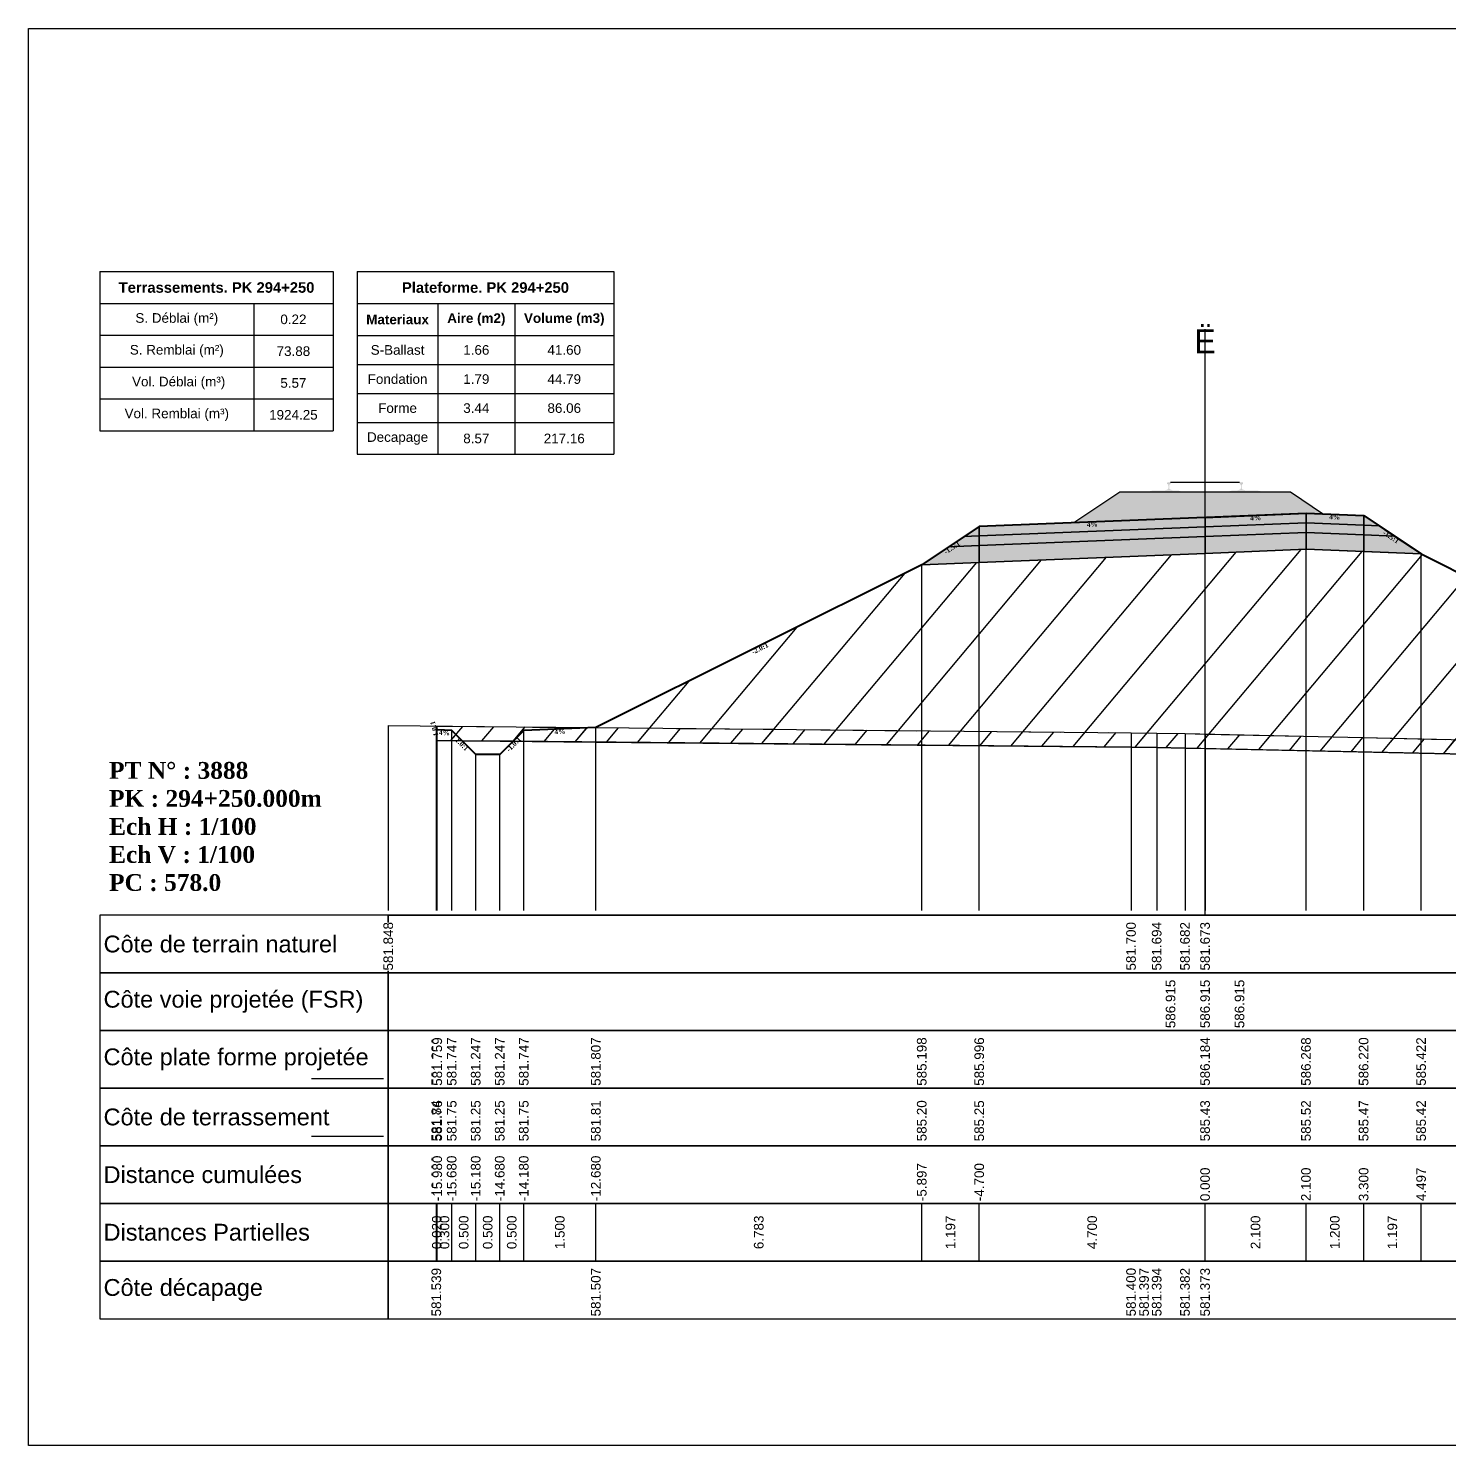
# Model space of a CAD drawing. Header units: millimetres. Extents: x 2762 to 3076, y 916 to 3305.
# Drawn here: x 2797.56 to 2827.14, y 1929.65 to 1959.15 of the extents above; entities that cross this region are included whole.
import ezdxf

# ---------------------------------------------------------------- set-up
doc = ezdxf.new("R2010")
doc.units = ezdxf.units.MM
doc.header["$LTSCALE"] = 2
doc.linetypes.add('CACHE', pattern=[9.525, 6.35, -3.175])
doc.linetypes.add('DASHED', pattern=[0.75, 0.5, -0.25])
for name, color, linetype in [('C-ANNO-TABL', 1, 'Continuous'), ('C-ANNO-TABL-TEXT', 150, 'Continuous'), ('C-ANNO-TABL-TITL', 150, 'Continuous'), ('C-ANNO-TABL-TTBL', 5, 'Continuous'), ('C-ROAD-CORR', 5, 'Continuous'), ('C-ROAD-SCTN', 7, 'Continuous')]:
    doc.layers.add(name, color=color, linetype=linetype)
doc.styles.add('ARIAL', font='arial.ttf')
doc.styles.add('C3D_Etiquette', font='romans.shx')
doc.styles.add('C3D_Profil_Travers', font='romans.shx')
doc.styles.get("Standard").update_dxf_attribs({"font": 'arial.ttf'})

msp = doc.modelspace()

# ---------------------------------------------------------------- hatches: boundary and pattern name
at = {"linetype": 'Continuous', "lineweight": -3}
h = msp.add_hatch(dxfattribs=at)
h.set_pattern_fill('GRAVEL', color=252, scale=0.009, style=0)
h.set_pattern_definition([(228.0128, (2819.486781, 1949.087073), (-1.8288, -2.0574), [0.030755, -3.0447435]), (184.96974, (2819.466207, 1949.064213), (2.743199999, 0.228600013), [0.0527764, -5.2248644]), (132.51045, (2819.413629, 1949.059641), (2.286, -2.5146), [0.0372133, -3.684125]), (267.2737, (2819.324475, 1949.002491), (0.2286, 4.572), [0.0480604, -4.7579794]), (292.83365, (2819.322189, 1948.954485), (-1.143, 2.7432), [0.047127, -4.6655827]), (357.2737, (2819.340477, 1948.911051), (-4.572, 0.2286), [0.0480604, -4.7579794]), (37.69424, (2819.388483, 1948.908765), (-2.9718, -2.286), [0.0635574, -6.2921804]), (72.25533, (2819.438775, 1948.947627), (1.6002, 5.0292), [0.0600048, -5.940473]), (121.42957, (2819.457063, 1949.004777), (-1.8288, 2.9718), [0.048223, -4.774099]), (175.23636, (2819.431917, 1949.045925), (2.5146, -0.2286), [0.055054, -2.697654]), (222.39744, (2819.377053, 1949.050497), (-2.7432, -2.5146), [0.071197, -7.0485095]), (138.81407, (2819.55079, 1949.000205), (-1.6002, 1.3716), [0.0243004, -2.405751]), (171.46923, (2819.532501, 1949.016207), (2.9718, -0.4572), [0.0462314, -4.5769175]), (225, (2819.48678, 1949.02306), (-3e-17, -0.2286), [0.032329, -0.29096]), (203.1986, (2819.47078, 1949.050497), (1.143, 0.4572), [0.01741, -1.723556]), (291.8014, (2819.454777, 1949.04364), (-0.2286, 0.6858), [0.024621, -1.206428]), (30.9638, (2819.46392, 1949.02078), (0.6858, 0.4572), [0.039989, -1.292967]), (161.565, (2819.49821, 1949.04135), (0.4572, -0.2286), [0.028916, -0.693981]), (16.38954, (2819.322189, 1949.043639), (2.286, 0.6858), [0.040508, -4.0102944]), (70.34618, (2819.361051, 1949.055069), (-0.9144, -2.5146), [0.033984, -3.3643994]), (293.1986, (2819.49821, 1949.087073), (-0.4572, 1.143), [0.034819, -1.7061465]), (343.61046, (2819.511927, 1949.055069), (-2.286, 0.6858), [0.040508, -4.0102944]), (339.44395, (2819.32219, 1948.901907), (-1.143, 0.4572), [0.039063, -1.914096]), (294.77514, (2819.358765, 1948.888191), (-1.143, 2.5146), [0.0327305, -3.2403234]), (66.8014, (2819.500497, 1948.858473), (0.4572, 1.143), [0.034819, -1.7061465]), (17.35402, (2819.514213, 1948.890477), (-2.9718, -0.9144), [0.0383204, -3.793714]), (69.44395, (2819.388483, 1948.858473), (-0.4572, -1.143), [0.0195316, -1.933628]), (101.3099, (2819.48678, 1948.858473), (-0.2286, 0.9144), [0.011656, -1.1539795]), (165.9638, (2819.484495, 1948.869903), (0.6858, -0.2286), [0.047127, -0.895415]), (186.009, (2819.438775, 1948.881333), (2.286, 0.2286), [0.043674, -4.323723]), (303.69, (2819.46392, 1949.000205), (-0.2286, 0.4572), [0.032969, -0.79126]), (353.15723, (2819.482209, 1948.972773), (3.8862, -0.4572), [0.05756, -5.698441]), (60.9454, (2819.53936, 1948.965915), (-0.9144, -1.6002), [0.023536, -2.330045]), (90, (2819.5508, 1948.9865), (-0.2286, 0.2286), [0.013716, -0.214884]), (120.25644, (2819.434203, 1948.888191), (0.9144, -1.6002), [0.031758, -3.1440547]), (48.0128, (2819.418201, 1948.915623), (1.8288, 2.0574), [0.06151, -3.0139886]), (0, (2819.45935, 1948.96134), (0.2286, 0.2286), [0.059436, -0.169164]), (325.30485, (2819.518785, 1948.961343), (2.286, -1.6002), [0.036145, -3.5783385]), (254.0546, (2819.548503, 1948.94077), (-0.2286, -0.9144), [0.033285, -1.6309485]), (207.64598, (2819.539359, 1948.908765), (-4.3434, -2.286), [0.054193, -5.365122]), (175.42608, (2819.491353, 1948.883619), (-2.9718, 0.2286), [0.0573327, -5.675926])])
h.paths.add_polyline_path([(2819.322, 1948.858), (2820.28, 1949.497), (2823.83, 1949.497), (2824.519, 1949.037), (2824.155, 1949.052)])
msp.add_hatch(color=254, dxfattribs=at).paths.add_polyline_path([(2820.837, 1949.315), (2820.837, 1949.5), (2820.952, 1949.521), (2821.3, 1949.521), (2821.3, 1949.527), (2821.226, 1949.527), (2821.226, 1949.536), (2821.227, 1949.538), (2821.229, 1949.538), (2821.23, 1949.539), (2821.25, 1949.54), (2821.253, 1949.541), (2821.256, 1949.542), (2821.284, 1949.552), (2821.287, 1949.554), (2821.288, 1949.555), (2821.289, 1949.556), (2821.29, 1949.561), (2821.291, 1949.568), (2821.292, 1949.577), (2821.293, 1949.587), (2821.293, 1949.611), (2821.292, 1949.627), (2821.292, 1949.633), (2821.291, 1949.639), (2821.29, 1949.644), (2821.29, 1949.646), (2821.289, 1949.649), (2821.288, 1949.651), (2821.287, 1949.652), (2821.286, 1949.653), (2821.285, 1949.654), (2821.269, 1949.66), (2821.267, 1949.661), (2821.266, 1949.662), (2821.265, 1949.664), (2821.265, 1949.666), (2821.265, 1949.684), (2821.266, 1949.689), (2821.267, 1949.691), (2821.269, 1949.693), (2821.271, 1949.695), (2821.274, 1949.696), (2821.275, 1949.697), (2821.279, 1949.698), (2821.283, 1949.698), (2821.286, 1949.698), (2821.29, 1949.699), (2821.295, 1949.699), (2821.298, 1949.699), (2821.301, 1949.699), (2821.305, 1949.699), (2821.308, 1949.699), (2821.312, 1949.699), (2821.317, 1949.698), (2821.32, 1949.698), (2821.324, 1949.698), (2821.328, 1949.697), (2821.329, 1949.696), (2821.331, 1949.695), (2821.334, 1949.693), (2821.336, 1949.691), (2821.337, 1949.689), (2821.337, 1949.684), (2821.337, 1949.666), (2821.337, 1949.664), (2821.337, 1949.662), (2821.336, 1949.661), (2821.334, 1949.66), (2821.318, 1949.654), (2821.317, 1949.653), (2821.315, 1949.652), (2821.314, 1949.651), (2821.314, 1949.649), (2821.313, 1949.646), (2821.312, 1949.644), (2821.312, 1949.639), (2821.311, 1949.633), (2821.31, 1949.627), (2821.31, 1949.611), (2821.31, 1949.587), (2821.311, 1949.577), (2821.312, 1949.568), (2821.313, 1949.561), (2821.314, 1949.556), (2821.315, 1949.555), (2821.316, 1949.554), (2821.318, 1949.552), (2821.347, 1949.542), (2821.35, 1949.541), (2821.353, 1949.54), (2821.373, 1949.539), (2821.374, 1949.538), (2821.375, 1949.538), (2821.376, 1949.536), (2821.376, 1949.527), (2821.302, 1949.527), (2821.302, 1949.521), (2821.506, 1949.521), (2821.638, 1949.49), (2822.472, 1949.49), (2822.603, 1949.521), (2822.807, 1949.521), (2822.807, 1949.527), (2822.733, 1949.527), (2822.733, 1949.536), (2822.734, 1949.538), (2822.736, 1949.538), (2822.737, 1949.539), (2822.757, 1949.54), (2822.76, 1949.541), (2822.763, 1949.542), (2822.791, 1949.552), (2822.794, 1949.554), (2822.795, 1949.555), (2822.796, 1949.556), (2822.797, 1949.561), (2822.798, 1949.568), (2822.799, 1949.577), (2822.8, 1949.587), (2822.8, 1949.611), (2822.799, 1949.627), (2822.799, 1949.633), (2822.798, 1949.639), (2822.797, 1949.644), (2822.797, 1949.646), (2822.796, 1949.649), (2822.795, 1949.651), (2822.794, 1949.652), (2822.793, 1949.653), (2822.792, 1949.654), (2822.776, 1949.66), (2822.774, 1949.661), (2822.773, 1949.662), (2822.772, 1949.664), (2822.772, 1949.666), (2822.772, 1949.684), (2822.773, 1949.689), (2822.774, 1949.691), (2822.776, 1949.693), (2822.778, 1949.695), (2822.781, 1949.696), (2822.782, 1949.697), (2822.786, 1949.698), (2822.79, 1949.698), (2822.793, 1949.698), (2822.797, 1949.699), (2822.802, 1949.699), (2822.805, 1949.699), (2822.808, 1949.699), (2822.812, 1949.699), (2822.815, 1949.699), (2822.819, 1949.699), (2822.824, 1949.698), (2822.827, 1949.698), (2822.831, 1949.698), (2822.835, 1949.697), (2822.836, 1949.696), (2822.838, 1949.695), (2822.841, 1949.693), (2822.843, 1949.691), (2822.844, 1949.689), (2822.844, 1949.684), (2822.844, 1949.666), (2822.844, 1949.664), (2822.844, 1949.662), (2822.843, 1949.661), (2822.841, 1949.66), (2822.825, 1949.654), (2822.824, 1949.653), (2822.822, 1949.652), (2822.821, 1949.651), (2822.821, 1949.649), (2822.82, 1949.646), (2822.819, 1949.644), (2822.819, 1949.639), (2822.818, 1949.633), (2822.817, 1949.627), (2822.817, 1949.611), (2822.817, 1949.587), (2822.818, 1949.577), (2822.819, 1949.568), (2822.82, 1949.561), (2822.821, 1949.556), (2822.822, 1949.555), (2822.823, 1949.554), (2822.825, 1949.552), (2822.854, 1949.542), (2822.857, 1949.541), (2822.86, 1949.54), (2822.88, 1949.539), (2822.881, 1949.538), (2822.882, 1949.538), (2822.883, 1949.536), (2822.883, 1949.527), (2822.809, 1949.527), (2822.809, 1949.521), (2823.157, 1949.521), (2823.272, 1949.5), (2823.272, 1949.315)])
h = msp.add_hatch(color=11, dxfattribs=at)
h.paths.add_polyline_path([(2825.355, 1948.804), (2825.355, 1949.004), (2825.674, 1948.791)])
h.paths.add_polyline_path([(2824.155, 1948.852), (2824.155, 1949.052), (2825.355, 1949.004), (2825.355, 1948.804)])
h.paths.add_polyline_path([(2822.055, 1948.768), (2822.055, 1948.968), (2824.155, 1949.052), (2824.155, 1948.852)])
h.paths.add_polyline_path([(2817.355, 1948.58), (2817.355, 1948.78), (2822.055, 1948.968), (2822.055, 1948.768)])
h.paths.add_polyline_path([(2817.035, 1948.567), (2817.355, 1948.78), (2817.355, 1948.58)])
h = msp.add_hatch(color=83, dxfattribs=at)
h.paths.add_polyline_path([(2825.355, 1948.254), (2825.355, 1948.604), (2825.993, 1948.578), (2826.551, 1948.206)])
h.paths.add_polyline_path([(2824.155, 1948.302), (2824.155, 1948.652), (2825.355, 1948.604), (2825.355, 1948.254)])
h.paths.add_polyline_path([(2822.055, 1948.218), (2822.055, 1948.568), (2824.155, 1948.652), (2824.155, 1948.302)])
h.paths.add_polyline_path([(2817.355, 1948.03), (2817.355, 1948.38), (2822.055, 1948.568), (2822.055, 1948.218)])
h.paths.add_polyline_path([(2816.158, 1947.982), (2816.716, 1948.354), (2817.355, 1948.38), (2817.355, 1948.03)])
h = msp.add_hatch(color=30, dxfattribs=at)
h.paths.add_polyline_path([(2825.355, 1948.604), (2825.355, 1948.804), (2825.674, 1948.791), (2825.993, 1948.578)])
h.paths.add_polyline_path([(2824.155, 1948.652), (2824.155, 1948.852), (2825.355, 1948.804), (2825.355, 1948.604)])
h.paths.add_polyline_path([(2822.055, 1948.568), (2822.055, 1948.768), (2824.155, 1948.852), (2824.155, 1948.652)])
h.paths.add_polyline_path([(2817.355, 1948.38), (2817.355, 1948.58), (2822.055, 1948.768), (2822.055, 1948.568)])
h.paths.add_polyline_path([(2816.716, 1948.354), (2817.035, 1948.567), (2817.355, 1948.58), (2817.355, 1948.38)])
h = msp.add_hatch(dxfattribs=at)
h.set_pattern_fill('_U', color=3, angle=50, style=0, pattern_type=0)
h.set_pattern_definition([(50, (2807.6516, 1944.307), (-0.766044, 0.642788), [])])
h.paths.add_polyline_path([(2807.652, 1944.307), (2807.875, 1944.53), (2809.375, 1944.59), (2816.158, 1947.982), (2824.155, 1948.302), (2826.551, 1948.206), (2834.609, 1944.177), (2834.609, 1943.877), (2821.637, 1944.166), (2821.048, 1944.178), (2820.514, 1944.184)])
h.paths.add_polyline_path([(2806.055, 1944.322), (2806.055, 1944.622), (2806.075, 1944.542), (2806.375, 1944.53), (2806.588, 1944.317)])
h = msp.add_hatch(dxfattribs=at)
h.set_pattern_fill('_U', color=150, scale=0.5, angle=50, style=0, pattern_type=0)
h.set_pattern_definition([(50, (2807.6516, 1944.30705), (-0.383022, 0.321394), [])])
h.paths.add_polyline_path([(2807.652, 1944.307), (2807.875, 1944.53), (2809.375, 1944.59), (2820.514, 1944.484), (2821.048, 1944.478), (2821.637, 1944.466), (2834.609, 1944.177), (2834.609, 1943.877), (2821.637, 1944.166), (2821.048, 1944.178), (2820.514, 1944.184)])
h.paths.add_polyline_path([(2806.055, 1944.622), (2809.375, 1944.59), (2807.875, 1944.53), (2807.652, 1944.307), (2806.588, 1944.317), (2806.375, 1944.53), (2806.075, 1944.542)])
h.paths.add_polyline_path([(2806.055, 1944.322), (2806.055, 1944.622), (2806.075, 1944.542), (2806.375, 1944.53), (2806.588, 1944.317)])

# ---------------------------------------------------------------- linework, layer by layer
at = {"color": 7, "linetype": 'Continuous', "lineweight": -3}
for p, q in [((2822.055, 1940.684), (2822.055, 1952.884)), ((2805.054, 1940.684), (2839.056, 1940.684)), ((2806.055, 1933.484), (2806.055, 1934.684)), ((2806.075, 1933.484), (2806.075, 1934.684)), ((2806.075, 1933.484), (2806.075, 1934.684)), ((2806.375, 1933.484), (2806.375, 1934.684)), ((2806.375, 1933.484), (2806.375, 1934.684)), ((2806.875, 1933.484), (2806.875, 1934.684)), ((2806.875, 1933.484), (2806.875, 1934.684)), ((2807.375, 1933.484), (2807.375, 1934.684)), ((2807.375, 1933.484), (2807.375, 1934.684)), ((2807.875, 1933.484), (2807.875, 1934.684)), ((2807.875, 1933.484), (2807.875, 1934.684)), ((2809.375, 1933.484), (2809.375, 1934.684)), ((2809.375, 1933.484), (2809.375, 1934.684)), ((2816.158, 1933.484), (2816.158, 1934.684)), ((2816.158, 1933.484), (2816.158, 1934.684)), ((2817.355, 1933.484), (2817.355, 1934.684)), ((2817.355, 1933.484), (2817.355, 1934.684)), ((2822.055, 1933.484), (2822.055, 1934.684)), ((2822.055, 1933.484), (2822.055, 1934.684)), ((2824.155, 1933.484), (2824.155, 1934.684)), ((2824.155, 1933.484), (2824.155, 1934.684)), ((2825.355, 1933.484), (2825.355, 1934.684)), ((2825.355, 1933.484), (2825.355, 1934.684)), ((2826.551, 1933.484), (2826.551, 1934.684)), ((2826.551, 1933.484), (2826.551, 1934.684))]:
    msp.add_line(p, q, dxfattribs=at)
at = {"color": 251, "linetype": 'Continuous', "lineweight": -3}
for p, q in [((2819.322, 1948.858), (2820.28, 1949.497)), ((2820.28, 1949.497), (2823.83, 1949.497)), ((2823.83, 1949.497), (2824.519, 1949.037)), ((2817.355, 1948.78), (2822.055, 1948.968)), ((2824.155, 1949.052), (2819.322, 1948.858)), ((2822.055, 1948.968), (2824.155, 1949.052)), ((2822.055, 1948.768), (2822.055, 1948.968)), ((2822.055, 1948.968), (2822.055, 1948.768)), ((2824.519, 1949.037), (2824.155, 1949.052)), ((2824.155, 1948.852), (2824.155, 1949.052)), ((2824.155, 1949.052), (2825.355, 1949.004)), ((2824.155, 1949.052), (2824.155, 1948.852)), ((2825.355, 1948.804), (2825.355, 1949.004)), ((2825.355, 1949.004), (2825.674, 1948.791)), ((2825.355, 1949.004), (2825.355, 1948.804)), ((2817.035, 1948.567), (2817.355, 1948.78)), ((2817.355, 1948.58), (2817.355, 1948.78)), ((2817.355, 1948.78), (2817.355, 1948.58)), ((2822.055, 1948.768), (2817.355, 1948.58)), ((2824.155, 1948.852), (2822.055, 1948.768)), ((2825.355, 1948.804), (2824.155, 1948.852)), ((2825.674, 1948.791), (2825.355, 1948.804)), ((2817.355, 1948.58), (2817.035, 1948.567))]:
    msp.add_line(p, q, dxfattribs=at)
at = {"color": 53, "linetype": 'Continuous', "lineweight": -3}
for p, q in [((2817.355, 1948.58), (2822.055, 1948.768)), ((2822.055, 1948.768), (2824.155, 1948.852)), ((2822.055, 1948.568), (2822.055, 1948.768)), ((2822.055, 1948.768), (2822.055, 1948.568)), ((2824.155, 1948.652), (2822.055, 1948.568)), ((2822.055, 1948.568), (2824.155, 1948.652)), ((2824.155, 1948.652), (2824.155, 1948.852)), ((2824.155, 1948.852), (2825.355, 1948.804)), ((2824.155, 1948.852), (2824.155, 1948.652)), ((2825.355, 1948.604), (2824.155, 1948.652)), ((2824.155, 1948.302), (2824.155, 1948.652)), ((2824.155, 1948.652), (2825.355, 1948.604)), ((2824.155, 1948.652), (2824.155, 1948.302)), ((2825.355, 1948.604), (2825.355, 1948.804)), ((2825.355, 1948.804), (2825.674, 1948.791)), ((2825.355, 1948.804), (2825.355, 1948.604)), ((2825.993, 1948.578), (2825.355, 1948.604)), ((2825.355, 1948.254), (2825.355, 1948.604)), ((2825.355, 1948.604), (2825.993, 1948.578)), ((2825.355, 1948.604), (2825.355, 1948.254)), ((2825.674, 1948.791), (2825.993, 1948.578)), ((2816.158, 1947.982), (2816.716, 1948.354)), ((2816.716, 1948.354), (2817.035, 1948.567)), ((2817.355, 1948.38), (2816.716, 1948.354)), ((2816.716, 1948.354), (2817.355, 1948.38)), ((2817.035, 1948.567), (2817.355, 1948.58)), ((2817.355, 1948.38), (2817.355, 1948.58)), ((2817.355, 1948.58), (2817.355, 1948.38)), ((2822.055, 1948.568), (2817.355, 1948.38)), ((2817.355, 1948.38), (2822.055, 1948.568)), ((2817.355, 1948.03), (2817.355, 1948.38)), ((2817.355, 1948.38), (2817.355, 1948.03)), ((2822.055, 1948.218), (2822.055, 1948.568)), ((2822.055, 1948.568), (2822.055, 1948.218)), ((2824.155, 1948.302), (2822.055, 1948.218)), ((2825.355, 1948.254), (2824.155, 1948.302)), ((2825.993, 1948.578), (2826.551, 1948.206)), ((2817.355, 1948.03), (2816.158, 1947.982)), ((2822.055, 1948.218), (2817.355, 1948.03)), ((2826.551, 1948.206), (2825.355, 1948.254))]:
    msp.add_line(p, q, dxfattribs=at)
at = {"color": 253, "linetype": 'Continuous', "lineweight": -3}
for p, q in [((2816.158, 1947.982), (2824.155, 1948.302)), ((2824.155, 1948.302), (2826.551, 1948.206)), ((2826.551, 1948.206), (2834.609, 1944.177)), ((2809.375, 1944.59), (2816.158, 1947.982)), ((2806.055, 1944.622), (2809.375, 1944.59)), ((2806.075, 1944.542), (2806.055, 1944.622)), ((2806.055, 1944.322), (2806.055, 1944.622)), ((2806.055, 1944.622), (2806.075, 1944.542)), ((2806.055, 1944.322), (2806.055, 1944.622)), ((2806.055, 1944.622), (2806.075, 1944.542)), ((2806.375, 1944.53), (2806.075, 1944.542)), ((2806.075, 1944.542), (2806.375, 1944.53)), ((2806.075, 1944.542), (2806.375, 1944.53)), ((2806.588, 1944.317), (2806.375, 1944.53)), ((2806.375, 1944.53), (2806.588, 1944.317)), ((2806.375, 1944.53), (2806.588, 1944.317)), ((2807.652, 1944.307), (2807.875, 1944.53)), ((2807.875, 1944.53), (2807.652, 1944.307)), ((2807.652, 1944.307), (2807.875, 1944.53)), ((2807.875, 1944.53), (2809.375, 1944.59)), ((2809.375, 1944.59), (2807.875, 1944.53)), ((2807.875, 1944.53), (2809.375, 1944.59)), ((2809.375, 1944.59), (2820.514, 1944.484)), ((2820.514, 1944.484), (2821.048, 1944.478)), ((2821.048, 1944.478), (2821.637, 1944.466)), ((2821.637, 1944.466), (2834.609, 1944.177)), ((2806.588, 1944.317), (2806.055, 1944.322)), ((2806.588, 1944.317), (2806.055, 1944.322)), ((2807.652, 1944.307), (2806.588, 1944.317)), ((2806.588, 1944.317), (2807.652, 1944.307)), ((2806.875, 1944.03), (2806.588, 1944.317)), ((2807.652, 1944.307), (2807.375, 1944.03)), ((2820.514, 1944.184), (2807.652, 1944.307)), ((2820.514, 1944.184), (2807.652, 1944.307)), ((2821.048, 1944.178), (2820.514, 1944.184)), ((2821.048, 1944.178), (2820.514, 1944.184)), ((2821.637, 1944.166), (2821.048, 1944.178)), ((2821.637, 1944.166), (2821.048, 1944.178)), ((2834.609, 1943.877), (2821.637, 1944.166)), ((2834.609, 1943.877), (2821.637, 1944.166)), ((2807.375, 1944.03), (2806.875, 1944.03))]:
    msp.add_line(p, q, dxfattribs=at)
at = {"color": 8, "linetype": 'CACHE', "lineweight": -3}
for p, q in [((2824.155, 1940.784), (2824.155, 1948.302)), ((2817.355, 1940.784), (2817.355, 1948.03)), ((2822.055, 1940.784), (2822.055, 1948.218)), ((2822.055, 1940.784), (2822.055, 1948.218)), ((2825.355, 1940.784), (2825.355, 1948.254)), ((2826.551, 1940.784), (2826.551, 1948.206)), ((2816.158, 1940.784), (2816.158, 1947.982)), ((2806.055, 1940.784), (2806.055, 1944.622)), ((2806.075, 1940.784), (2806.075, 1944.542)), ((2806.375, 1940.784), (2806.375, 1944.53)), ((2807.875, 1940.784), (2807.875, 1944.53)), ((2809.375, 1940.784), (2809.375, 1944.59)), ((2806.875, 1940.784), (2806.875, 1944.03)), ((2807.375, 1940.784), (2807.375, 1944.03))]:
    msp.add_line(p, q, dxfattribs=at)
at = {"color": 105, "linetype": 'DASHED', "lineweight": -3, "ltscale": 2}
for p, q in [((2805.055, 1944.632), (2820.514, 1944.484)), ((2820.514, 1944.484), (2821.048, 1944.478)), ((2821.048, 1944.478), (2821.637, 1944.466)), ((2821.637, 1944.466), (2822.055, 1944.457)), ((2822.055, 1944.457), (2839.055, 1944.078))]:
    msp.add_line(p, q, dxfattribs=at)
at = {"color": 98, "linetype": 'CACHE', "lineweight": -3}
for p, q in [((2805.055, 1944.632), (2805.055, 1940.784)), ((2820.514, 1944.484), (2820.514, 1940.784)), ((2821.048, 1944.478), (2821.048, 1940.784)), ((2821.637, 1944.466), (2821.637, 1940.784)), ((2822.055, 1944.457), (2822.055, 1940.784))]:
    msp.add_line(p, q, dxfattribs=at)
at = {"color": 6, "linetype": 'Continuous', "lineweight": -3}
for p, q in [((2806.055, 1944.322), (2809.375, 1944.29)), ((2809.375, 1944.29), (2820.514, 1944.184)), ((2820.514, 1944.184), (2820.785, 1944.181)), ((2820.785, 1944.181), (2821.048, 1944.178)), ((2821.048, 1944.178), (2821.637, 1944.166)), ((2821.637, 1944.166), (2822.055, 1944.157)), ((2822.055, 1944.157), (2834.609, 1943.877))]:
    msp.add_line(p, q, dxfattribs=at)
at = {"color": 154, "linetype": 'Continuous', "lineweight": -3}
msp.add_line((2803.454, 1937.284), (2804.954, 1937.284), dxfattribs=at)
at = {"color": 1, "linetype": 'Continuous', "lineweight": -3}
msp.add_line((2803.454, 1936.084), (2804.954, 1936.084), dxfattribs=at)
at = {"color": 7, "linetype": 'Continuous', "lineweight": -3}
for points in [[(2805.054, 1939.484), (2805.054, 1940.684), (2799.054, 1940.684), (2799.054, 1939.484)], [(2805.054, 1939.484), (2839.056, 1939.484), (2839.056, 1940.684), (2805.054, 1940.684)], [(2805.054, 1938.284), (2805.054, 1939.484), (2799.054, 1939.484), (2799.054, 1938.284)], [(2805.054, 1938.284), (2839.056, 1938.284), (2839.056, 1939.484), (2805.054, 1939.484)], [(2805.054, 1937.084), (2805.054, 1938.284), (2799.054, 1938.284), (2799.054, 1937.084)], [(2805.054, 1937.084), (2839.056, 1937.084), (2839.056, 1938.284), (2805.054, 1938.284)], [(2805.054, 1935.884), (2805.054, 1937.084), (2799.054, 1937.084), (2799.054, 1935.884)], [(2805.054, 1935.884), (2839.056, 1935.884), (2839.056, 1937.084), (2805.054, 1937.084)], [(2805.054, 1934.684), (2805.054, 1935.884), (2799.054, 1935.884), (2799.054, 1934.684)], [(2805.054, 1934.684), (2839.056, 1934.684), (2839.056, 1935.884), (2805.054, 1935.884)], [(2805.054, 1933.484), (2805.054, 1934.684), (2799.054, 1934.684), (2799.054, 1933.484)], [(2805.054, 1933.484), (2839.056, 1933.484), (2839.056, 1934.684), (2805.054, 1934.684)], [(2805.054, 1932.284), (2805.054, 1933.484), (2799.054, 1933.484), (2799.054, 1932.284)], [(2805.054, 1932.284), (2839.056, 1932.284), (2839.056, 1933.484), (2805.054, 1933.484)]]:
    msp.add_3dface(points, dxfattribs=at)
at = {"layer": 'C-ANNO-TABL', "color": 7, "linetype": 'Continuous', "lineweight": -3}
for p, q in [((2799.054, 1953.419), (2802.253, 1953.419)), ((2802.253, 1953.419), (2803.907, 1953.419)), ((2802.253, 1953.419), (2802.253, 1952.757)), ((2804.407, 1953.416), (2806.089, 1953.416)), ((2806.089, 1953.416), (2807.685, 1953.416)), ((2806.089, 1953.416), (2806.089, 1952.754)), ((2807.685, 1953.416), (2809.748, 1953.416)), ((2807.685, 1953.416), (2807.685, 1952.754)), ((2799.054, 1952.757), (2802.253, 1952.757)), ((2802.253, 1952.757), (2803.907, 1952.757)), ((2802.253, 1952.757), (2802.253, 1952.095)), ((2804.407, 1952.754), (2806.089, 1952.754)), ((2806.089, 1952.754), (2807.685, 1952.754)), ((2806.089, 1952.754), (2806.089, 1952.147)), ((2807.685, 1952.754), (2809.748, 1952.754)), ((2807.685, 1952.754), (2807.685, 1952.147)), ((2804.407, 1952.147), (2806.089, 1952.147)), ((2806.089, 1952.147), (2807.685, 1952.147)), ((2806.089, 1952.147), (2806.089, 1951.543)), ((2807.685, 1952.147), (2809.748, 1952.147)), ((2807.685, 1952.147), (2807.685, 1951.543)), ((2799.054, 1952.095), (2802.253, 1952.095)), ((2802.253, 1952.095), (2803.907, 1952.095)), ((2802.253, 1952.095), (2802.253, 1951.432)), ((2799.054, 1951.432), (2802.253, 1951.432)), ((2802.253, 1951.432), (2803.907, 1951.432)), ((2802.253, 1951.432), (2802.253, 1950.77)), ((2804.407, 1951.543), (2806.089, 1951.543)), ((2806.089, 1951.543), (2807.685, 1951.543)), ((2806.089, 1951.543), (2806.089, 1950.939)), ((2807.685, 1951.543), (2809.748, 1951.543)), ((2807.685, 1951.543), (2807.685, 1950.939)), ((2804.407, 1950.939), (2806.089, 1950.939)), ((2806.089, 1950.939), (2807.685, 1950.939)), ((2806.089, 1950.939), (2806.089, 1950.28)), ((2807.685, 1950.939), (2809.748, 1950.939)), ((2807.685, 1950.939), (2807.685, 1950.28))]:
    msp.add_line(p, q, dxfattribs=at)
at = {"layer": 'C-ANNO-TABL-TTBL', "color": 7, "linetype": 'Continuous', "lineweight": -3}
for p, q in [((2799.054, 1954.084), (2803.907, 1954.084)), ((2799.054, 1954.084), (2799.054, 1953.419)), ((2803.907, 1954.084), (2803.907, 1953.419)), ((2804.407, 1954.084), (2809.748, 1954.084)), ((2804.407, 1954.084), (2804.407, 1953.416)), ((2809.748, 1954.084), (2809.748, 1953.416)), ((2799.054, 1953.419), (2799.054, 1952.757)), ((2803.907, 1953.419), (2803.907, 1952.757)), ((2804.407, 1953.416), (2804.407, 1952.754)), ((2809.748, 1953.416), (2809.748, 1952.754)), ((2799.054, 1952.757), (2799.054, 1952.095)), ((2803.907, 1952.757), (2803.907, 1952.095)), ((2804.407, 1952.754), (2804.407, 1952.147)), ((2809.748, 1952.754), (2809.748, 1952.147)), ((2804.407, 1952.147), (2804.407, 1951.543)), ((2809.748, 1952.147), (2809.748, 1951.543)), ((2799.054, 1952.095), (2799.054, 1951.432)), ((2803.907, 1952.095), (2803.907, 1951.432)), ((2799.054, 1951.432), (2799.054, 1950.77)), ((2803.907, 1951.432), (2803.907, 1950.77)), ((2804.407, 1951.543), (2804.407, 1950.939)), ((2809.748, 1951.543), (2809.748, 1950.939)), ((2799.054, 1950.77), (2802.253, 1950.77)), ((2802.253, 1950.77), (2803.907, 1950.77)), ((2804.407, 1950.939), (2804.407, 1950.28)), ((2809.748, 1950.939), (2809.748, 1950.28)), ((2804.407, 1950.28), (2806.089, 1950.28)), ((2806.089, 1950.28), (2807.685, 1950.28)), ((2807.685, 1950.28), (2809.748, 1950.28))]:
    msp.add_line(p, q, dxfattribs=at)
at = {"layer": 'C-ROAD-CORR', "color": 1, "linetype": 'Continuous', "lineweight": 40}
for p, q in [((2822.055, 1948.968), (2817.355, 1948.78)), ((2822.055, 1948.968), (2824.155, 1949.052)), ((2824.155, 1949.052), (2825.355, 1949.004)), ((2825.355, 1949.004), (2826.551, 1948.206)), ((2817.355, 1948.78), (2816.158, 1947.982)), ((2826.551, 1948.206), (2834.609, 1944.177)), ((2816.158, 1947.982), (2809.375, 1944.59)), ((2806.075, 1944.542), (2806.055, 1944.622)), ((2806.375, 1944.53), (2806.075, 1944.542)), ((2806.875, 1944.03), (2806.375, 1944.53)), ((2807.875, 1944.53), (2807.375, 1944.03)), ((2809.375, 1944.59), (2807.875, 1944.53)), ((2807.375, 1944.03), (2806.875, 1944.03))]:
    msp.add_line(p, q, dxfattribs=at)
at = {"layer": 'C-ROAD-CORR', "color": 102, "linetype": 'Continuous', "lineweight": -3, "ltscale": 0.5}
for p, q in [((2822.055, 1948.218), (2824.155, 1948.302)), ((2824.155, 1948.302), (2825.355, 1948.254)), ((2817.355, 1948.03), (2816.158, 1947.982)), ((2822.055, 1948.218), (2817.355, 1948.03)), ((2825.355, 1948.254), (2826.551, 1948.206))]:
    msp.add_line(p, q, dxfattribs=at)
at = {"layer": 'C-ROAD-CORR', "color": 1, "linetype": 'Continuous', "lineweight": -3}
for p, q in [((2806.875, 1944.03), (2806.375, 1944.53)), ((2807.875, 1944.53), (2807.375, 1944.03))]:
    msp.add_line(p, q, dxfattribs=at)
at = {"layer": 'C-ROAD-SCTN', "color": 140, "linetype": 'Continuous', "lineweight": -3}
for p, q in [((2819.322, 1948.858), (2820.28, 1949.497)), ((2820.28, 1949.497), (2820.323, 1949.497)), ((2820.323, 1949.497), (2822.055, 1949.497)), ((2822.055, 1949.497), (2823.786, 1949.497)), ((2823.786, 1949.497), (2823.83, 1949.497)), ((2823.83, 1949.497), (2824.519, 1949.037))]:
    msp.add_line(p, q, dxfattribs=at)
at = {"layer": 'C-ROAD-SCTN', "color": 154, "linetype": 'Continuous', "lineweight": -3}
for p, q in [((2821.337, 1949.699), (2822.055, 1949.699)), ((2822.055, 1949.699), (2822.772, 1949.699)), ((2817.355, 1948.78), (2822.055, 1948.968)), ((2822.055, 1948.968), (2824.155, 1949.052)), ((2824.155, 1949.052), (2825.355, 1949.004)), ((2825.355, 1949.004), (2826.551, 1948.206)), ((2816.158, 1947.982), (2817.355, 1948.78)), ((2826.551, 1948.206), (2834.609, 1944.177)), ((2809.375, 1944.59), (2816.158, 1947.982)), ((2806.055, 1944.622), (2806.075, 1944.542)), ((2806.075, 1944.542), (2806.375, 1944.53)), ((2806.375, 1944.53), (2806.875, 1944.03)), ((2807.375, 1944.03), (2807.875, 1944.53)), ((2807.875, 1944.53), (2809.375, 1944.59)), ((2806.875, 1944.03), (2807.375, 1944.03))]:
    msp.add_line(p, q, dxfattribs=at)
at = {"layer": 'C-ROAD-SCTN', "color": 1, "linetype": 'Continuous', "lineweight": -3}
for p, q in [((2822.055, 1948.218), (2824.155, 1948.302)), ((2824.155, 1948.302), (2825.355, 1948.254)), ((2816.158, 1947.982), (2817.355, 1948.03)), ((2817.355, 1948.03), (2822.055, 1948.218)), ((2825.355, 1948.254), (2826.551, 1948.206)), ((2826.551, 1948.206), (2834.609, 1944.177)), ((2809.375, 1944.59), (2816.158, 1947.982)), ((2806.055, 1944.622), (2806.075, 1944.542)), ((2806.075, 1944.542), (2806.375, 1944.53)), ((2806.375, 1944.53), (2806.875, 1944.03)), ((2807.375, 1944.03), (2807.875, 1944.53)), ((2807.875, 1944.53), (2809.375, 1944.59)), ((2806.875, 1944.03), (2807.375, 1944.03))]:
    msp.add_line(p, q, dxfattribs=at)

# ---------------------------------------------------------------- texts
at = {"color": 7, "linetype": 'Continuous', "lineweight": -3}
for s, insert, char_height, attachment_point, style in [('{\\fWingdings|b0|i0|c2|p0;Ë}', (2822.055, 1952.384), 0.5, 8, 'C3D_Profil_Travers'), ('{\\fTimes New Roman|b1|i0|c0|p18;PT N° : 3888\\PPK : 294+250.000m\\PEch H : 1/100\\PEch V : 1/100\\PPC : 578.0}', (2799.243, 1941.184), 0.35, 7, 'C3D_Profil_Travers'), ('{\\fArial|b0|i0|c0|p34;Côte de terrain naturel}', (2799.129, 1940.084), 0.35, 4, 'C3D_Etiquette'), ('{\\fArial|b0|i0|c0|p34;Côte plate forme projetée}', (2799.129, 1937.684), 0.35, 4, 'C3D_Etiquette'), ('{\\fArial|b0|i0|c0|p34;Côte de terrassement}', (2799.129, 1936.484), 0.35, 4, 'C3D_Etiquette'), ('{\\fArial|b0|i0|c0|p34;Distance cumulées}', (2799.129, 1935.284), 0.35, 4, 'C3D_Etiquette'), ('{\\fArial|b0|i0|c0|p34;Distances Partielles}', (2799.129, 1934.084), 0.35, 4, 'C3D_Etiquette'), ('{\\fArial|b0|i0|c0|p34;Côte décapage}', (2799.129, 1932.884), 0.35, 4, 'C3D_Etiquette')]:
    msp.add_mtext(s, dxfattribs=dict(at, insert=insert, char_height=char_height, attachment_point=attachment_point, style=style))
at = {"color": 7, "linetype": 'Continuous', "lineweight": -3, "char_height": 0.1, "style": 'C3D_Etiquette'}
for s, insert, width, attachment_point, rotation in [('{\\fTimes New Roman|b1|i0|c0|p18;4%}', (2823.105, 1949.006), 0.37094, 2, 2.2906), ('{\\fTimes New Roman|b1|i0|c0|p18;4%}', (2824.754, 1949.024), 0.42071, 2, 357.7094), ('{\\fTimes New Roman|b1|i0|c0|p18;4%}', (2819.705, 1948.87), 0.42071, 2, 2.2906), ('{\\fTimes New Roman|b1|i0|c0|p18;-1.5:1}', (2825.951, 1948.602), 0.34598, 2, 326.3099), ('{\\fTimes New Roman|b1|i0|c0|p18;-1.5:1}', (2816.758, 1948.378), 0.34598, 2, 33.6901), ('{\\fTimes New Roman|b1|i0|c0|p18;-2.0:1}', (2812.768, 1946.283), 0.34598, 2, 26.5651), ('{\\fTimes New Roman|b1|i0|c0|p18;1.0:1}', (2806.061, 1944.581), 0.29446, 8, 104.0362), ('{\\fTimes New Roman|b1|i0|c0|p18;4%}', (2806.225, 1944.533), 0.37094, 2, 357.7094), ('{\\fTimes New Roman|b1|i0|c0|p18;4%}', (2808.625, 1944.557), 0.42071, 2, 2.2906), ('{\\fTimes New Roman|b1|i0|c0|p18;1.0:1}', (2806.622, 1944.278), 0.29001, 2, 315), ('{\\fTimes New Roman|b1|i0|c0|p18;-1.0:1}', (2807.628, 1944.278), 0.34598, 2, 45)]:
    msp.add_mtext(s, dxfattribs=dict(at, insert=insert, width=width, attachment_point=attachment_point, rotation=rotation))
at = {"color": 7, "linetype": 'Continuous', "lineweight": -3, "insert": (2799.129, 1938.884), "char_height": 0.35, "attachment_point": 4}
msp.add_mtext('{\\fArial|b0|i0|c0|p34;Côte voie projetée (FSR)}', dxfattribs=at)
at = {"color": 7, "linetype": 'Continuous', "lineweight": -3, "char_height": 0.2, "rotation": 90, "style": 'C3D_Profil_Travers'}
for s, insert, attachment_point in [('{\\fArial|b0|i0|c0|p34;581.84}', (2806.055, 1935.979), 4), ('{\\fArial|b0|i0|c0|p34;581.76}', (2806.075, 1935.979), 4), ('{\\fArial|b0|i0|c0|p34;581.75}', (2806.375, 1935.979), 4), ('{\\fArial|b0|i0|c0|p34;581.25}', (2806.875, 1935.979), 4), ('{\\fArial|b0|i0|c0|p34;581.25}', (2807.375, 1935.979), 4), ('{\\fArial|b0|i0|c0|p34;581.75}', (2807.875, 1935.979), 4), ('{\\fArial|b0|i0|c0|p34;581.81}', (2809.375, 1935.979), 4), ('{\\fArial|b0|i0|c0|p34;585.20}', (2816.158, 1935.979), 4), ('{\\fArial|b0|i0|c0|p34;585.25}', (2817.355, 1935.979), 4), ('{\\fArial|b0|i0|c0|p34;585.43}', (2822.055, 1935.979), 4), ('{\\fArial|b0|i0|c0|p34;585.52}', (2824.155, 1935.979), 4), ('{\\fArial|b0|i0|c0|p34;585.47}', (2825.355, 1935.979), 4), ('{\\fArial|b0|i0|c0|p34;585.42}', (2826.551, 1935.979), 4), ('{\\fArial|b0|i0|c0|p34;0.020}', (2806.065, 1934.084), 5), ('{\\fArial|b0|i0|c0|p34;0.300}', (2806.225, 1934.084), 5), ('{\\fArial|b0|i0|c0|p34;0.500}', (2806.625, 1934.084), 5), ('{\\fArial|b0|i0|c0|p34;0.500}', (2807.125, 1934.084), 5), ('{\\fArial|b0|i0|c0|p34;0.500}', (2807.625, 1934.084), 5), ('{\\fArial|b0|i0|c0|p34;1.500}', (2808.625, 1934.084), 5), ('{\\fArial|b0|i0|c0|p34;6.783}', (2812.766, 1934.084), 5), ('{\\fArial|b0|i0|c0|p34;1.197}', (2816.756, 1934.084), 5), ('{\\fArial|b0|i0|c0|p34;4.700}', (2819.705, 1934.084), 5), ('{\\fArial|b0|i0|c0|p34;2.100}', (2823.105, 1934.084), 5), ('{\\fArial|b0|i0|c0|p34;1.200}', (2824.755, 1934.084), 5), ('{\\fArial|b0|i0|c0|p34;1.197}', (2825.953, 1934.084), 5)]:
    msp.add_mtext(s, dxfattribs=dict(at, insert=insert, attachment_point=attachment_point))
at = {"layer": 'C-ANNO-TABL-TEXT', "color": 7, "linetype": 'Continuous', "lineweight": -3, "char_height": 0.2, "attachment_point": 5, "style": 'ARIAL'}
for s, insert in [('{\\fArial|b0|i0|c0|p34;\\C7;0.22}', (2803.08, 1953.088)), ('{\\fArial|b0|i0|c0|p34;\\C7;73.88}', (2803.08, 1952.426)), ('{\\fArial|b0|i0|c0|p34;\\C7;S-Ballast}', (2805.248, 1952.451)), ('{\\fArial|b0|i0|c0|p34;\\C7;1.66}', (2806.887, 1952.451)), ('{\\C18;\\c0;41.60}', (2808.717, 1952.451)), ('{\\fArial|b0|i0|c0|p34;\\C7;5.57}', (2803.08, 1951.764)), ('{\\fArial|b0|i0|c0|p34;\\C7;Fondation}', (2805.248, 1951.845)), ('{\\fArial|b0|i0|c0|p34;\\C7;1.79}', (2806.887, 1951.845)), ('{\\C18;\\c0;44.79}', (2808.717, 1951.845)), ('{\\fArial|b0|i0|c0|p34;\\C7;Forme}', (2805.248, 1951.241)), ('{\\fArial|b0|i0|c0|p34;\\C7;3.44}', (2806.887, 1951.241)), ('{\\C18;\\c0;86.06}', (2808.717, 1951.241)), ('{\\fArial|b0|i0|c0|p34;\\C7;1924.25}', (2803.08, 1951.101)), ('{\\fArial|b0|i0|c0|p34;\\C7;Decapage}', (2805.248, 1950.609)), ('{\\fArial|b0|i0|c0|p34;\\C7;8.57}', (2806.887, 1950.609)), ('{\\C18;\\c0;217.16}', (2808.717, 1950.609))]:
    msp.add_mtext(s, dxfattribs=dict(at, insert=insert))
at = {"layer": 'C-ANNO-TABL-TITL', "color": 7, "linetype": 'Continuous', "lineweight": -3, "attachment_point": 5, "style": 'ARIAL'}
for s, insert, char_height in [('{\\fArial|b1|i0|c0|p34;\\C7;Terrassements. PK 294+250}', (2801.48, 1953.751), 0.22), ('{\\fArial|b1|i0|c0|p34;\\C18;\\c0;Plateforme. PK 294+250}', (2807.077, 1953.75), 0.22), ('{\\fArial|b0|i0|c0|p34;\\C7;S. Déblai (m²) }', (2800.653, 1953.088), 0.2), ('{\\fArial|b1|i0|c0|p34;\\C7;Materiaux   }', (2805.248, 1953.085), 0.2), ('{\\fArial|b1|i0|c0|p34;\\C7;Aire (m2)}', (2806.887, 1953.085), 0.2), ('{\\fArial|b1|i0|c0|p34;\\C7;Volume (m3)}', (2808.717, 1953.085), 0.2), ('{\\fArial|b0|i0|c0|p34;\\C7;S. Remblai (m²) }', (2800.653, 1952.426), 0.2), ('{\\fArial|b0|i0|c0|p34;\\C7; Vol. Déblai (m³) }', (2800.653, 1951.764), 0.2), ('{\\fArial|b0|i0|c0|p34;\\C7;Vol. Remblai (m³)}', (2800.653, 1951.101), 0.2)]:
    msp.add_mtext(s, dxfattribs=dict(at, insert=insert, char_height=char_height))

# ---------------------------------------------------------------- next in the draw order: texts
at = {"color": 7, "linetype": 'Continuous', "lineweight": -3, "char_height": 0.2, "attachment_point": 4, "rotation": 90, "style": 'C3D_Profil_Travers', "bg_fill": 3, "box_fill_scale": 1.000375, "bg_fill_color": 256, "bg_fill_true_color": 13158600, "bg_fill_transparency": 0}
for s, insert, width in [('{\\fArial|b0|i0|c0|p34;581.848}', (2805.055, 1939.534), 0.99595), ('{\\fArial|b0|i0|c0|p34;581.700}', (2820.514, 1939.534), 0.99484), ('{\\fArial|b0|i0|c0|p34;581.694}', (2821.048, 1939.534), 0.99471), ('{\\fArial|b0|i0|c0|p34;581.682}', (2821.637, 1939.534), 0.99347), ('{\\fArial|b0|i0|c0|p34;581.673}', (2822.055, 1939.534), 0.99553), ('{\\fArial|b0|i0|c0|p34;586.915}', (2821.337, 1938.334), 0.99705), ('{\\fArial|b0|i0|c0|p34;586.915}', (2822.055, 1938.334), 0.99705), ('{\\fArial|b0|i0|c0|p34;586.915}', (2822.772, 1938.334), 0.99705), ('{\\fArial|b0|i0|c0|p34;581.839}', (2806.055, 1937.134), 0.99595), ('{\\fArial|b0|i0|c0|p34;581.247}', (2806.875, 1937.134), 0.99553), ('{\\fArial|b0|i0|c0|p34;581.247}', (2807.375, 1937.134), 0.99553), ('{\\fArial|b0|i0|c0|p34;581.747}', (2807.875, 1937.134), 0.99553), ('{\\fArial|b0|i0|c0|p34;581.807}', (2809.375, 1937.134), 0.99553), ('{\\fArial|b0|i0|c0|p34;585.198}', (2816.158, 1937.134), 0.99595), ('{\\fArial|b0|i0|c0|p34;585.996}', (2817.355, 1937.134), 0.99539), ('{\\fArial|b0|i0|c0|p34;586.184}', (2822.055, 1937.134), 0.99471), ('{\\fArial|b0|i0|c0|p34;586.268}', (2824.155, 1937.134), 0.99595), ('{\\fArial|b0|i0|c0|p34;586.220}', (2825.355, 1937.134), 0.99484), ('{\\fArial|b0|i0|c0|p34;585.422}', (2826.551, 1937.134), 0.99347), ('{\\fArial|b0|i0|c0|p34;\\C256;-16.000}', (2806.055, 1934.734), 0.93463), ('{\\fArial|b0|i0|c0|p34;\\C256;-15.180}', (2806.875, 1934.734), 0.93463), ('{\\fArial|b0|i0|c0|p34;\\C256;-14.680}', (2807.375, 1934.734), 0.93463), ('{\\fArial|b0|i0|c0|p34;\\C256;-14.180}', (2807.875, 1934.734), 0.93463), ('{\\fArial|b0|i0|c0|p34;\\C256;-12.680}', (2809.375, 1934.734), 0.93463), ('{\\fArial|b0|i0|c0|p34;\\C256;-5.897}', (2816.158, 1934.734), 0.77838), ('{\\fArial|b0|i0|c0|p34;\\C256;-4.700}', (2817.355, 1934.734), 0.77769), ('{\\fArial|b0|i0|c0|p34;\\C256;0.000}', (2822.055, 1934.734), 0.68096), ('{\\fArial|b0|i0|c0|p34;\\C256;2.100}', (2824.155, 1934.734), 0.6844), ('{\\fArial|b0|i0|c0|p34;\\C256;3.300}', (2825.355, 1934.734), 0.68082), ('{\\fArial|b0|i0|c0|p34;\\C256;4.497}', (2826.551, 1934.734), 0.68978), ('{\\fArial|b0|i0|c0|p34;581.539}', (2806.055, 1932.334), 0.99595), ('{\\fArial|b0|i0|c0|p34;581.507}', (2809.375, 1932.334), 0.99553), ('{\\fArial|b0|i0|c0|p34;581.400}', (2820.514, 1932.334), 0.99484), ('{\\fArial|b0|i0|c0|p34;581.382}', (2821.637, 1932.334), 0.99347), ('{\\fArial|b0|i0|c0|p34;581.373}', (2822.055, 1932.334), 0.99553)]:
    msp.add_mtext(s, dxfattribs=dict(at, insert=insert, width=width))

# ---------------------------------------------------------------- next in the draw order: texts
for s, insert, width in [('{\\fArial|b0|i0|c0|p34;581.759}', (2806.075, 1937.134), 0.99595), ('{\\fArial|b0|i0|c0|p34;\\C256;-15.980}', (2806.075, 1934.734), 0.93463), ('{\\fArial|b0|i0|c0|p34;581.397}', (2820.785, 1932.334), 0.99553)]:
    msp.add_mtext(s, dxfattribs=dict(at, insert=insert, width=width))

# ---------------------------------------------------------------- next in the draw order: texts
for s, insert, width in [('{\\fArial|b0|i0|c0|p34;581.747}', (2806.375, 1937.134), 0.99553), ('{\\fArial|b0|i0|c0|p34;\\C256;-15.680}', (2806.375, 1934.734), 0.93463), ('{\\fArial|b0|i0|c0|p34;581.394}', (2821.048, 1932.334), 0.99471)]:
    msp.add_mtext(s, dxfattribs=dict(at, insert=insert, width=width))

# ---------------------------------------------------------------- next in the draw order: linework, layer by layer
msp.add_lwpolyline([(2797.565, 1959.145), (2846.565, 1959.145), (2846.565, 1929.645), (2797.565, 1929.645)], close=True)

doc.saveas('drawing.dxf')
